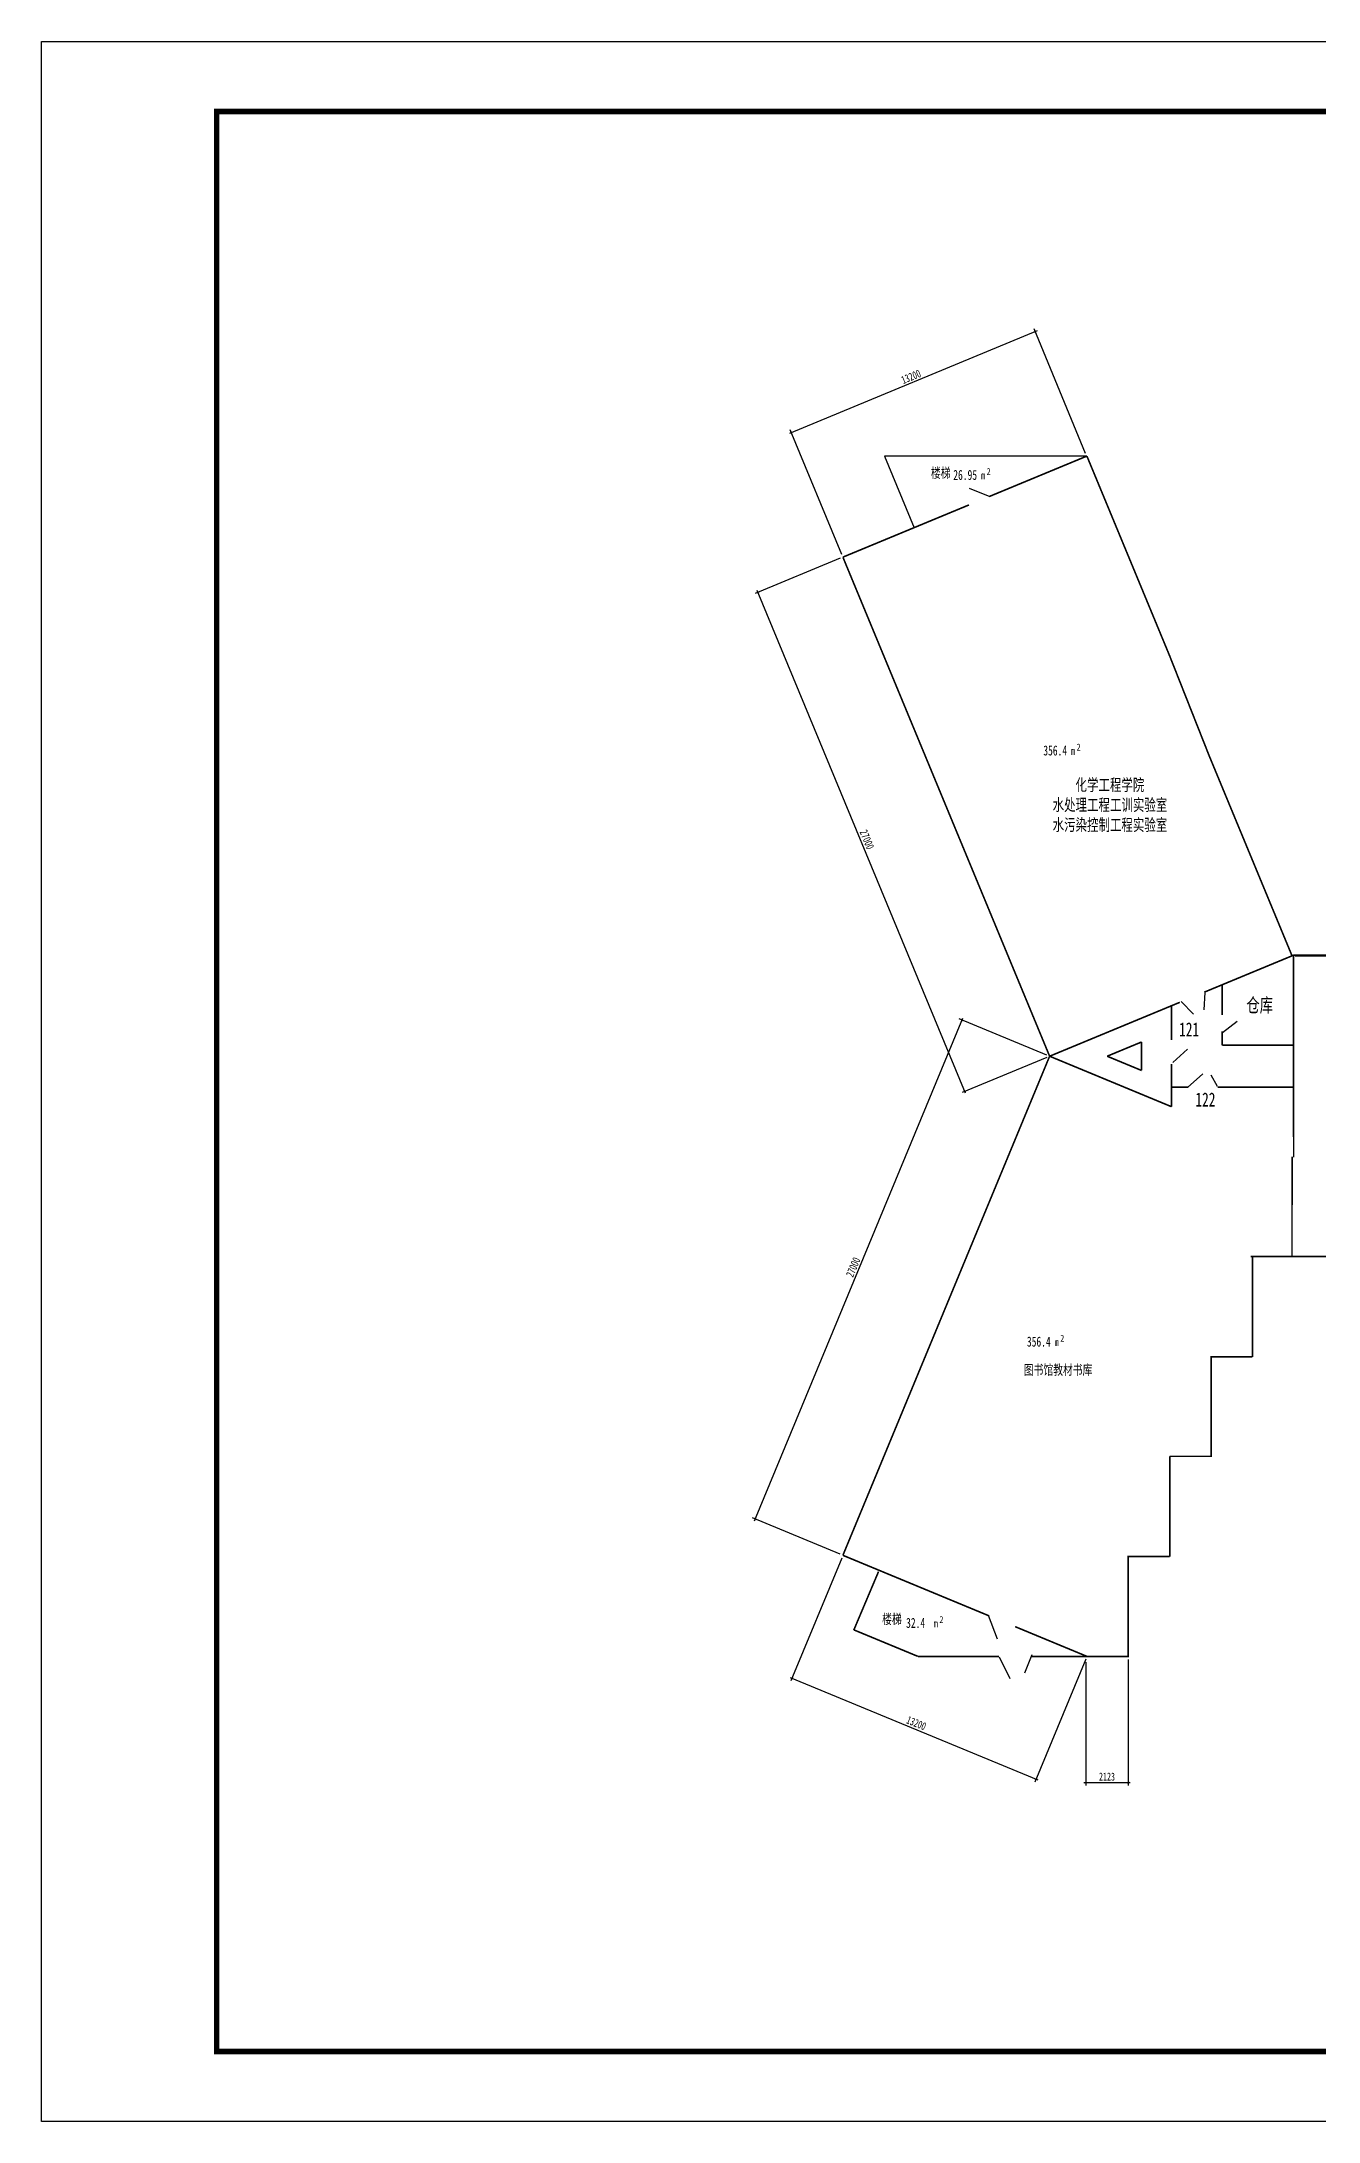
# Model space of a CAD drawing. Extents: x -75830 to 71170, y -83907 to 20043.
# Drawn here: x -75830 to -12014, y -83907 to 20043 of the extents above; entities that cross this region are included whole.
import ezdxf

# ---------------------------------------------------------------- set-up
doc = ezdxf.new("R2010")
doc.units = 0
doc.layers.get('0').update_dxf_attribs({"linetype": 'CONTINUOUS'})
doc.layers.get('DEFPOINTS').update_dxf_attribs({"linetype": 'CONTINUOUS'})
doc.styles.add('1', font='', dxfattribs={"width": 0.7, "height": 400})
doc.styles.get("Standard").update_dxf_attribs({"font": '', "width": 0.7, "height": 700})
doc.styles.get('1').set_extended_font_data('FangSong_GB2312')
doc.styles.get('Standard').set_extended_font_data('FangSong_GB2312')
doc.dimstyles.get("Standard").update_dxf_attribs({"dimtxt": 0.18, "dimasz": 0.18, "dimexe": 0.18, "dimexo": 0.0625, "dimgap": 0.09, "dimtad": 0, "dimtih": 1, "dimtoh": 1, "dimdec": 4, "dimzin": 0, "dimdsep": 46, "dimtxsty": 'Standard', "dimcen": 0.09, "dimadec": 0, "dimazin": 0, "dimtfac": 1, "dimtdec": 4, "dimtofl": 0, "dimtmove": 0, "dimatfit": 3, "dimfxl": 1, "dimtolj": 1, "dimtzin": 0, "dimarcsym": 0})

# ---------------------------------------------------------------- blocks, each defined once
blk = doc.blocks.new('_ARCHTICK')
at = {"color": 0, "linetype": 'ByBlock', "const_width": 0.15}
blk.add_lwpolyline([(-0.5, -0.5), (0.5, 0.5)], dxfattribs=at)
blk = doc.blocks.new('*D28')
at = {"color": 0, "linetype": 'ByBlock'}
for p, q in [((-26072, 5581), (-38448, 455)), ((-23647, -536), (-26222, 5681)), ((-35838, -5586), (-38413, 632))]:
    blk.add_line(p, q, dxfattribs=at)
at = {"layer": 'DEFPOINTS', "color": 0, "linetype": 'ByBlock'}
for p in [(-38355, 493), (-23589, -674), (-35780, -5724)]:
    blk.add_point(p, dxfattribs=at)
at = {"color": 0, "linetype": 'ByBlock', "xscale": 100, "yscale": 100, "zscale": 100}
for p, rotation in [((-26164, 5543), 22.5), ((-38355, 493), 202.4999999999999)]:
    blk.add_blockref('_ARCHTICK', p, dxfattribs=dict(at, rotation=rotation))
at = {"color": 0, "linetype": 'ByBlock', "insert": (-32375, 3295), "char_height": 400, "attachment_point": 5, "rotation": 22.5, "style": '1'}
blk.add_mtext('\\A1;13200', dxfattribs=at)
blk = doc.blocks.new('*D29')
at = {"color": 0, "linetype": 'ByBlock'}
for p, q in [((-13182, -25650), (-10363, -25650)), ((-10513, -25550), (-10513, -40775)), ((-13182, -40675), (-10363, -40675))]:
    blk.add_line(p, q, dxfattribs=at)
at = {"layer": 'DEFPOINTS', "color": 0, "linetype": 'ByBlock'}
for p in [(-13332, -25650), (-13332, -40675), (-10513, -40675)]:
    blk.add_point(p, dxfattribs=at)
at = {"color": 0, "linetype": 'ByBlock', "xscale": 100, "yscale": 100, "zscale": 100}
for p, rotation in [((-10513, -25650), 90), ((-10513, -40675), 270)]:
    blk.add_blockref('_ARCHTICK', p, dxfattribs=dict(at, rotation=rotation))
at = {"color": 0, "linetype": 'ByBlock', "insert": (-10813, -33163), "char_height": 400, "attachment_point": 5, "rotation": 90, "style": '1'}
blk.add_mtext('\\A1;15025', dxfattribs=at)
blk = doc.blocks.new('*D30')
at = {"color": 0, "linetype": 'ByBlock'}
for p, q in [((-35838, -55751), (-38381, -61891)), ((-23642, -60803), (-26186, -66943)), ((-38416, -61714), (-26036, -66843))]:
    blk.add_line(p, q, dxfattribs=at)
at = {"layer": 'DEFPOINTS', "color": 0, "linetype": 'ByBlock'}
for p in [(-35780, -55613), (-23585, -60664), (-26128, -66804)]:
    blk.add_point(p, dxfattribs=at)
at = {"color": 0, "linetype": 'ByBlock', "xscale": 100, "yscale": 100, "zscale": 100}
for p, rotation in [((-38324, -61753), 157.4985960512129), ((-26128, -66804), 337.4985960512128)]:
    blk.add_blockref('_ARCHTICK', p, dxfattribs=dict(at, rotation=rotation))
at = {"color": 0, "linetype": 'ByBlock', "insert": (-32111, -64001), "char_height": 400, "attachment_point": 5, "rotation": 337.4986, "style": '1'}
blk.add_mtext('\\A1;13200', dxfattribs=at)
blk = doc.blocks.new('*D31')
at = {"color": 0, "linetype": 'ByBlock'}
for p, q in [((-23642, -60953), (-23642, -67126)), ((-21519, -60814), (-21519, -67126)), ((-23742, -66976), (-21419, -66976))]:
    blk.add_line(p, q, dxfattribs=at)
at = {"layer": 'DEFPOINTS', "color": 0, "linetype": 'ByBlock'}
for p in [(-23642, -60803), (-21519, -60664), (-21519, -66976)]:
    blk.add_point(p, dxfattribs=at)
at = {"color": 0, "linetype": 'ByBlock', "xscale": 100, "yscale": 100, "zscale": 100, "rotation": 180}
blk.add_blockref('_ARCHTICK', (-23642, -66976), dxfattribs=at)
at = {"color": 0, "linetype": 'ByBlock', "xscale": 100, "yscale": 100, "zscale": 100}
blk.add_blockref('_ARCHTICK', (-21519, -66976), dxfattribs=at)
at = {"color": 0, "linetype": 'ByBlock', "insert": (-22581, -66676), "char_height": 400, "attachment_point": 5, "style": '1'}
blk.add_mtext('\\A1;2123', dxfattribs=at)
blk = doc.blocks.new('*D32')
at = {"color": 0, "linetype": 'ByBlock'}
for p, q in [((-40195, -53892), (-29787, -28763)), ((-25586, -30611), (-29963, -28798)), ((-35919, -55555), (-40296, -53742))]:
    blk.add_line(p, q, dxfattribs=at)
at = {"layer": 'DEFPOINTS', "color": 0, "linetype": 'ByBlock'}
for p in [(-29825, -28856), (-25448, -30669), (-35780, -55613)]:
    blk.add_point(p, dxfattribs=at)
at = {"color": 0, "linetype": 'ByBlock', "xscale": 100, "yscale": 100, "zscale": 100}
for p, rotation in [((-29825, -28856), 67.49924066402694), ((-40157, -53800), 247.499240664027)]:
    blk.add_blockref('_ARCHTICK', p, dxfattribs=dict(at, rotation=rotation))
at = {"color": 0, "linetype": 'ByBlock', "insert": (-35268, -41213), "char_height": 400, "attachment_point": 5, "rotation": 67.49924, "style": '1'}
blk.add_mtext('\\A1;27000', dxfattribs=at)
blk = doc.blocks.new('*D33')
at = {"color": 0, "linetype": 'ByBlock'}
for p, q in [((-35919, -5782), (-40160, -7538)), ((-29649, -32518), (-40059, -7389)), ((-25585, -30726), (-29826, -32483))]:
    blk.add_line(p, q, dxfattribs=at)
at = {"layer": 'DEFPOINTS', "color": 0, "linetype": 'ByBlock'}
for p in [(-35780, -5724), (-40021, -7481), (-25447, -30668)]:
    blk.add_point(p, dxfattribs=at)
at = {"color": 0, "linetype": 'ByBlock', "xscale": 100, "yscale": 100, "zscale": 100}
for p, rotation in [((-40021, -7481), 112.5025924522296), ((-29688, -32425), 292.5025924522296)]:
    blk.add_blockref('_ARCHTICK', p, dxfattribs=dict(at, rotation=rotation))
at = {"color": 0, "linetype": 'ByBlock', "insert": (-34577, -19838), "char_height": 400, "attachment_point": 5, "rotation": 292.50259, "style": '1'}
blk.add_mtext('\\A1;27000', dxfattribs=at)

msp = doc.modelspace()

# ---------------------------------------------------------------- linework, layer by layer
for p, q in [((-75829.9, -83906.6), (-75829.9, 20043.4)), ((-75829.9, 20043.4), (71170.1, 20043.4)), ((-23584.2, -674.4), (-33708, -674.4)), ((-33708, -674.4), (-32226.1, -4252)), ((-28417.2, -2712.3), (-29448.5, -2286.1)), ((-18875, -27939.9), (-18254.2, -28559.8)), ((-17685.2, -27475), (-17736.9, -28353.2)), ((-16805.8, -29489.7), (-16081.6, -28921.5)), ((-19288.8, -30987.8), (-18564.6, -30316.3)), ((-18564.6, -32227.7), (-17788.7, -31556.1)), ((-17064.5, -32176), (-17374.8, -31607.8)), ((-28515.8, -58606.3), (-28063.2, -59781.6)), ((-27972.6, -60685.6), (-27429.5, -61770.5)), ((-26343.2, -60595.2), (-26705.3, -61499.3)), ((71170.1, -83906.6), (-75829.9, -83906.6))]:
    msp.add_line(p, q)
at = {"const_width": 280}
msp.add_lwpolyline([(-67079.9, 16543.4), (67670.1, 16543.4), (67670.1, -80406.6), (-67079.9, -80406.6)], close=True, dxfattribs=at)
for points, const_width in [([(-67079.9, -80406.6), (-67079.9, 16543.4)], 280), ([(-23584.2, -672.4), (-28461.6, -2692.7)], 80), ([(-23584.2, -674.4), (-21517.7, -5661.3), (-19442.9, -10672.4), (-17464.8, -15672.4), (-15398.3, -20661.3), (-13331.8, -25650.3)], 80), ([(-13251.8, -25617.1), (-8154.2, -25617.1), (-8154.2, -15672.4), (-10225.2, -10672.4), (-10225.2, -5672.4), (-8154.2, -672.4), (-273.7, -672.4)], 80), ([(-29478.9, -3114), (-29682.6, -3198.4), (-35780.2, -5724.1)], 80), ([(-25447.7, -30668.9), (-27514.2, -25679.9), (-29580.7, -20691), (-31647.2, -15702), (-33730.5, -10672.4), (-35780.2, -5724.1)], 80), ([(-13251.8, -25617.1), (-17722.4, -27468.9)], 80), ([(-13254.2, -25618.1), (-13251.8, -35719.6)], 80), ([(-18942.1, -27974.1), (-25447.7, -30668.9)], 80), ([(-16823.6, -27096.6), (-16823.6, -28615.4)], 80), ([(-19349.7, -28143), (-19349.9, -29862.9)], 80), ([(-20849.9, -29955), (-22572.1, -30668.4)], 80), ([(-20849.9, -29955), (-20850, -31381.7)], 80), ([(-16823.6, -29429), (-16823.6, -30117.4)], 80), ([(-16823.6, -30117.4), (-13254.2, -30117.4)], 80), ([(-25447.7, -30667.9), (-27514.2, -35656.9), (-29580.7, -40645.8), (-31647.2, -45634.8), (-33730.5, -50664.4), (-35780.2, -55612.7)], 80), ([(-19350.1, -33193.6), (-25447.7, -30667.9)], 80), ([(-20850, -31381.7), (-22572.1, -30668.4)], 80), ([(-19350, -31056.3), (-19350.1, -33193.6)], 80), ([(-19350, -32217), (-18511.6, -32217.1)], 80), ([(-17045.1, -32217.3), (-16823.6, -32217.4)], 80), ([(-16823.6, -32217.4), (-13252.6, -32217.4)], 80), ([(-15398.3, -40675.4), (-13332.3, -40675.4), (-13331.8, -35686.5)], 80), ([(-15305.4, -40675.4), (-15305.4, -45697.4)], 80), ([(-13332.3, -40675.4), (-5154.2, -40675.4), (-5154.2, -41722.6)], 80), ([(-19442.9, -50664.4), (-17376.9, -50664.4), (-17376.9, -45697.4), (-15310.9, -45697.4)], 80), ([(-19442.9, -50664.4), (-19442.9, -55675.4)], 80), ([(-28475.9, -58638.2), (-29682.6, -58138.4), (-35780.2, -55612.7)], 80), ([(-23585.1, -60664.4), (-21519.1, -60664.4), (-21519.1, -55675.4), (-19453.1, -55675.4)], 80), ([(-23584.2, -60664.4), (-27170.4, -59178.9)], 80), ([(-32032.5, -60664.4), (-35231.5, -59339.3)], 80), ([(-32032.5, -60664.4), (-27972.6, -60664.4)], 80), ([(-26343.2, -60664.4), (-23584.2, -60664.4)], 80)]:
    msp.add_lwpolyline(points, dxfattribs=dict(const_width=const_width))
msp.add_lwpolyline([(-35237.2, -59352.7, 80, 80, 0), (-34000, -56428.6, 80, 80, 0)], format="xyseb")

# ---------------------------------------------------------------- texts
for s, insert, char_height, width, attachment_point in [('楼梯', (-31380.3, -1263.4), 500, 6731.283, 1), ('26.95', (-30263.9, -1363.1), 500, 26804.955, 1), ('m', (-28879.5, -1440.2), 400, 5281.471, 1), ('2', (-28597.1, -1270.9), 350, 5563.903, 1), ('356.4', (-25763.5, -15136.2), 500, 26804.955, 1), ('m', (-24379.2, -15213.3), 400, 5281.471, 1), ('2', (-24096.7, -15044.1), 350, 5563.903, 1), ('{\\fGulim|b0|i0|c129|p34;化\\fPMingLiU|b0|i0|c136|p18;学\\fPMingLiU|b0|i0|c134|p18;工程学院\\P水处理工程工训实验室\\P水污染控制工程实验室}', (-22431.2, -16803.2), 600, 6775.517, 2), ('{\\fPMingLiU|b0|i0|c136|p18;仓\\fPMingLiU|b0|i0|c134|p18;库}', (-15615.5, -27766.6), 700, 1615.131, 1), ('121', (-18974.9, -28978), 700, 3542.345, 1), ('122', (-18160.2, -32482.2), 700, 3542.345, 1), ('356.4', (-26582.9, -44681.2), 500, 26804.955, 1), ('2', (-24916.1, -44589), 350, 5563.903, 1), ('m', (-25198.5, -44758.3), 400, 5281.471, 1), ('\\pt2.05e+004,2.35e+004;{\\fPMingLiU|b0|i0|c134|p18;图书馆\\fPMingLiU|b0|i0|c136|p18;教\\fGulim|b0|i0|c134|p34;材\\fPMingLiU|b0|i0|c134|p18;书库}', (-26739.4, -46089.6), 500, 4054.04, 1), ('楼梯', (-33819.3, -58547.9), 500, 3893.327, 1), ('32.4', (-32621.3, -58738.9), 500, 26804.955, 1), ('m', (-31236.9, -58816), 400, 5281.471, 1), ('2', (-30954.5, -58646.7), 350, 5563.903, 1)]:
    msp.add_mtext(s, dxfattribs=dict(insert=insert, char_height=char_height, width=width, attachment_point=attachment_point))

# ---------------------------------------------------------------- dimensions: what is measured, and where the dimension line sits
for p1, p2, distance, text, picture, middle in [((-23589.2, -674.4), (-35780.2, -5724.1), -6729.5, '13200', '*D28', (-32374.7, 3295.1)), ((-35780.2, -55612.7), (-25447.7, -30668.9), 4737.7, '27000', '*D32', (-35268.2, -41212.8))]:
    dim = msp.add_aligned_dim(p1=p1, p2=p2, distance=distance, text=text, dimstyle='Standard', override={"dimtxt": 400, "dimasz": 100, "dimexe": 150, "dimexo": 150, "dimgap": 100, "dimtad": 1, "dimtih": 0, "dimtoh": 0, "dimdec": 0, "dimzin": 8, "dimlunit": 5, "dimtxsty": '1', "dimblk1": 'ARCHTICK', "dimblk2": 'ARCHTICK', "dimsah": 1, "dimcen": 2.5, "dimdle": 100, "dimtdec": 0, "dimtofl": 1, "dimfrac": 2})
    dim.commit()
    dim.dimension.update_dxf_attribs({"geometry": picture, "text_midpoint": middle})
for p1, p2, distance, picture, middle in [((-25446.6, -30668.4), (-35780.2, -5724.1), 4590.5, '*D33', (-34577.2, -19838.3)), ((-35780.2, -55612.7), (-23585.1, -60664.4), -6645.9, '*D30', (-32111.2, -64001.3))]:
    dim = msp.add_aligned_dim(p1=p1, p2=p2, distance=distance, dimstyle='Standard', override={"dimtxt": 400, "dimasz": 100, "dimexe": 150, "dimexo": 150, "dimgap": 100, "dimtad": 1, "dimtih": 0, "dimtoh": 0, "dimdec": 0, "dimzin": 8, "dimlunit": 5, "dimtxsty": '1', "dimblk1": 'ARCHTICK', "dimblk2": 'ARCHTICK', "dimsah": 1, "dimcen": 2.5, "dimdle": 100, "dimtdec": 0, "dimtofl": 1, "dimfrac": 2})
    dim.commit()
    dim.dimension.update_dxf_attribs({"geometry": picture, "text_midpoint": middle})
dim = msp.add_linear_dim(base=(-10512.6, -40675.4), p1=(-13331.8, -25650.3), p2=(-13332.3, -40675.4), angle=90, dimstyle='Standard', override={"dimtxt": 400, "dimasz": 100, "dimexe": 150, "dimexo": 150, "dimgap": 100, "dimtad": 1, "dimtih": 0, "dimtoh": 0, "dimdec": 0, "dimzin": 8, "dimlunit": 5, "dimtxsty": '1', "dimblk1": 'ARCHTICK', "dimblk2": 'ARCHTICK', "dimsah": 1, "dimcen": 2.5, "dimdle": 100, "dimtdec": 0, "dimtofl": 1, "dimfrac": 2})
dim.commit()
dim.dimension.update_dxf_attribs({"geometry": '*D29', "text_midpoint": (-10812.6, -33162.9)})
dim = msp.add_linear_dim(base=(-21519.1, -66975.6), p1=(-23642.5, -60803), p2=(-21519.1, -60664.4), dimstyle='Standard', override={"dimtxt": 400, "dimasz": 100, "dimexe": 150, "dimexo": 150, "dimgap": 100, "dimtad": 1, "dimtih": 0, "dimtoh": 0, "dimdec": 0, "dimzin": 8, "dimlunit": 5, "dimtxsty": '1', "dimblk1": 'ARCHTICK', "dimblk2": 'ARCHTICK', "dimsah": 1, "dimcen": 2.5, "dimdle": 100, "dimtdec": 0, "dimtofl": 1, "dimfrac": 2})
dim.commit()
dim.dimension.update_dxf_attribs({"geometry": '*D31', "text_midpoint": (-22580.8, -66675.6)})

doc.saveas('drawing.dxf')
